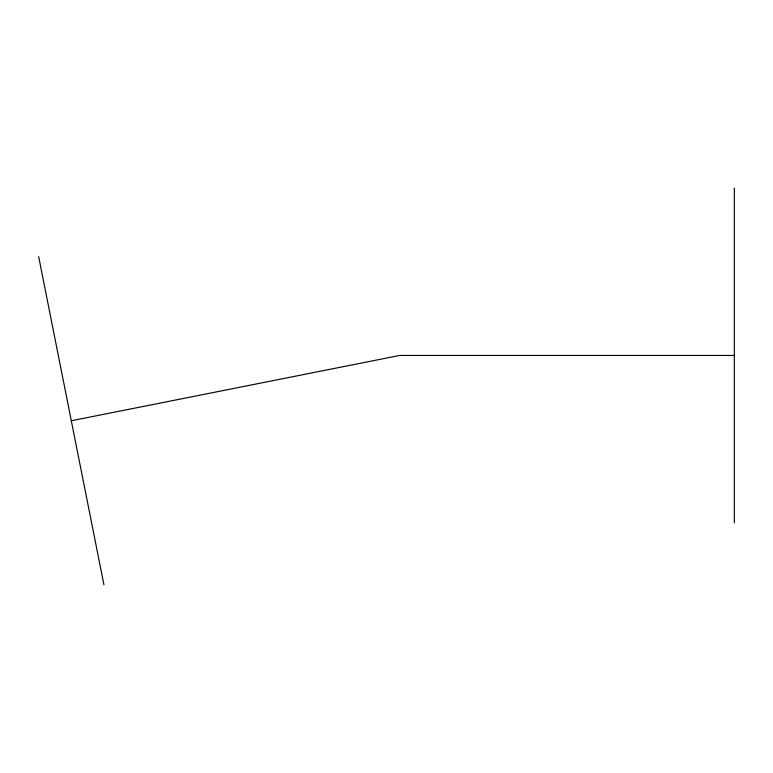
<?xml version="1.0" encoding="UTF-8"?>
<svg xmlns="http://www.w3.org/2000/svg" width="773" height="773" viewBox="0 0 773 773"><rect width="100%" height="100%" fill="white"/><g stroke="black" fill="none" stroke-linecap="round" stroke-linejoin="round"><path stroke-width="1.16" d="M71.3 420.763L399.612 355.454L734.35 355.454M38.65 256.607L103.959 584.91M734.35 188.09L734.35 522.828"/></g></svg>
